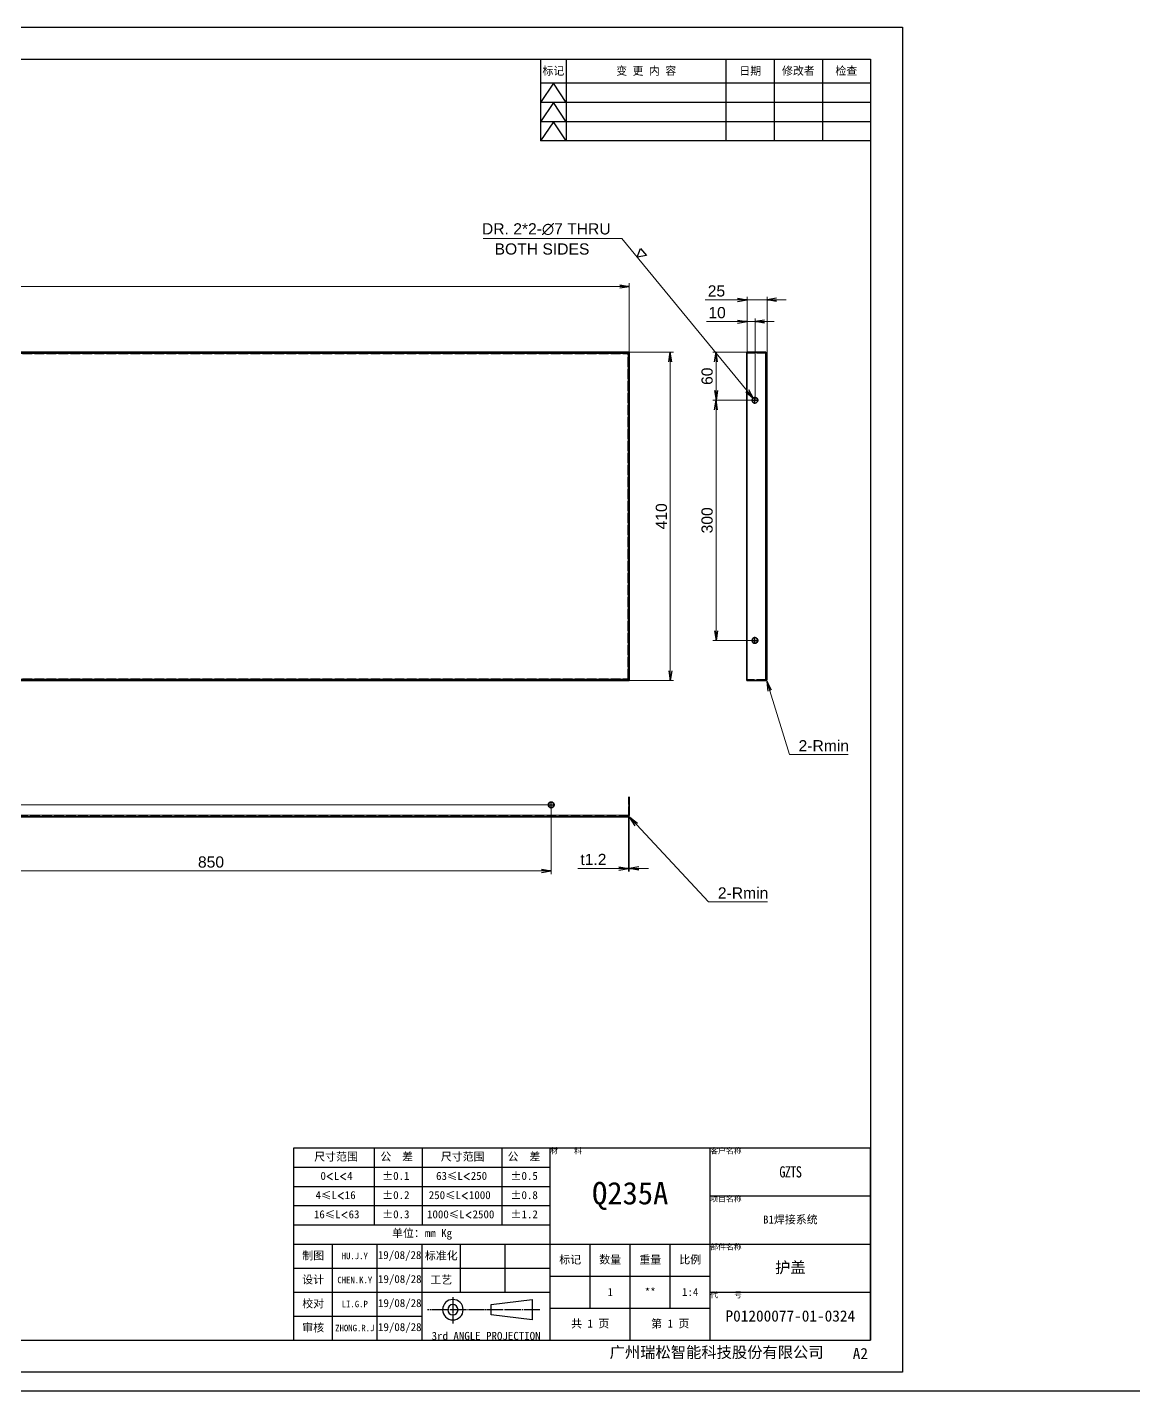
# Model space of a CAD drawing. Header units: millimetres. Extents: x -1727 to 307751, y -105919 to 6637.
# Drawn here: x 5172 to 6554, y -21091 to -19387 of the extents above; entities that cross this region are included whole.
import ezdxf

# ---------------------------------------------------------------- set-up
doc = ezdxf.new("R2010")
doc.units = ezdxf.units.MM
for name, pattern in [('CENTER-HOKUTO', [23, 20, -1, 1, -1]), ('DASHDOT', [18.5, 12, -3, 0.5, -3]), ('DASHED', [15, 12, -3]), ('HIDDEN-HOKUTO', [3.8, 2.5, -1.3])]:
    doc.linetypes.add(name, pattern=pattern)
doc.layers.add('A3', color=7, linetype='Continuous', plot=False)
for name, color, linetype in [('AM_7', 2, 'CENTER-HOKUTO'), ('AM_HID', 1, 'HIDDEN-HOKUTO'), ('AM_VIS', 7, 'Continuous'), ('TITLE_FRAME', 7, 'Continuous'), ('WORD_DIM', 253, 'Continuous')]:
    doc.layers.add(name, color=color, linetype=linetype)
doc.layers.add('SOLID LINE', color=7, linetype='Continuous', lineweight=30)
doc.styles.get("Standard").update_dxf_attribs({"font": 'arial.ttf'})
doc.dimstyles.new('STANDARD 1-4', dxfattribs={"dimscale": 4, "dimtxt": 3.5, "dimasz": 3, "dimexe": 1, "dimexo": 0, "dimgap": 1, "dimtad": 3, "dimdsep": 46, "dimtxsty": 'Standard', "dimblk1": 'OPEN', "dimblk2": 'OPEN', "dimsah": 1, "dimcen": 0, "dimclrd": 256, "dimclre": 256, "dimclrt": 3, "dimazin": 2, "dimtfac": 1, "dimtmove": 0, "dimatfit": 3, "dimldrblk": 'OPEN', "dimfxl": 0, "dimtolj": 1, "dimtzin": 0, "dimlwd": 13, "dimlwe": 13, "dimarcsym": 0})
doc.dimstyles.new('STANDARD 1-4$3', dxfattribs={"dimscale": 4, "dimtxt": 3.5, "dimasz": 3, "dimexe": 1, "dimexo": 0, "dimgap": 1, "dimtad": 3, "dimtoh": 1, "dimdsep": 46, "dimtxsty": 'Standard', "dimblk1": 'OPEN', "dimblk2": 'OPEN', "dimsah": 1, "dimcen": 0, "dimclrd": 256, "dimclre": 256, "dimclrt": 3, "dimazin": 2, "dimtfac": 1, "dimtmove": 0, "dimatfit": 3, "dimldrblk": 'OPEN', "dimfxl": 0, "dimtolj": 1, "dimtzin": 0, "dimlwd": 13, "dimlwe": 13, "dimarcsym": 0})
doc.dimstyles.new('STANDARD 1-4$4', dxfattribs={"dimscale": 4, "dimtxt": 3.5, "dimasz": 3, "dimexe": 1, "dimexo": 0, "dimgap": 1, "dimtad": 3, "dimtoh": 1, "dimdsep": 46, "dimtxsty": 'Standard', "dimblk1": 'OPEN', "dimblk2": 'OPEN', "dimsah": 1, "dimcen": 0, "dimclrd": 256, "dimclre": 256, "dimclrt": 3, "dimazin": 2, "dimtfac": 1, "dimtmove": 0, "dimatfit": 3, "dimldrblk": 'OPEN', "dimfxl": 0, "dimtolj": 1, "dimtzin": 0, "dimlwd": 13, "dimlwe": 13, "dimarcsym": 0})

# ---------------------------------------------------------------- blocks, each defined once
blk = doc.blocks.new('_OPEN')
at = {"color": 0}
for p, q in [((-1, 0.17), (0, 0)), ((-1, -0.17), (0, 0)), ((0, 0), (-1, 0))]:
    blk.add_line(p, q, dxfattribs=at)
blk = doc.blocks.new('*D623')
at = {"layer": 'DEFPOINTS', "color": 0, "linetype": 'Continuous', "ltscale": 5, "transparency": 16777216}
for p in [(6071.3, -19755.1), (6071.3, -19793.3), (6081.3, -19853.3)]:
    blk.add_point(p, dxfattribs=at)
at = {"layer": 'WORD_DIM', "linetype": 'Continuous', "lineweight": 13, "ltscale": 5, "transparency": 16777216}
for p, q in [((6059.3, -19755.1), (6020.6, -19755.1)), ((6071.3, -19793.3), (6071.3, -19751.1)), ((6081.3, -19755.1), (6071.3, -19755.1)), ((6081.3, -19853.3), (6081.3, -19751.1)), ((6093.3, -19755.1), (6105.3, -19755.1))]:
    blk.add_line(p, q, dxfattribs=at)
at = {"layer": 'WORD_DIM', "linetype": 'Continuous', "lineweight": 13, "ltscale": 5, "transparency": 16777216, "xscale": 12, "yscale": 12, "zscale": 12}
blk.add_blockref('_OPEN', (6071.3, -19755.1), dxfattribs=at)
at = {"layer": 'WORD_DIM', "linetype": 'Continuous', "lineweight": 13, "ltscale": 5, "transparency": 16777216, "xscale": 12, "yscale": 12, "zscale": 12, "rotation": 180}
blk.add_blockref('_OPEN', (6081.3, -19755.1), dxfattribs=at)
at = {"layer": 'WORD_DIM', "color": 3, "linetype": 'Continuous', "ltscale": 5, "transparency": 16777216, "insert": (6033.9, -19743.9), "char_height": 14, "attachment_point": 5}
blk.add_mtext('\\A1;10', dxfattribs=at)
blk = doc.blocks.new('*D624')
at = {"layer": 'DEFPOINTS', "color": 0, "linetype": 'Continuous', "ltscale": 5, "transparency": 16777216}
for p in [(6071.3, -19728), (6071.3, -19793.3), (6096.3, -19802.5)]:
    blk.add_point(p, dxfattribs=at)
at = {"layer": 'WORD_DIM', "linetype": 'Continuous', "lineweight": 13, "ltscale": 5, "transparency": 16777216}
for p, q in [((6059.3, -19728), (6018.9, -19728)), ((6071.3, -19793.3), (6071.3, -19724)), ((6096.3, -19728), (6071.3, -19728)), ((6096.3, -19802.5), (6096.3, -19724)), ((6108.3, -19728), (6120.3, -19728))]:
    blk.add_line(p, q, dxfattribs=at)
at = {"layer": 'WORD_DIM', "linetype": 'Continuous', "lineweight": 13, "ltscale": 5, "transparency": 16777216, "xscale": 12, "yscale": 12, "zscale": 12}
blk.add_blockref('_OPEN', (6071.3, -19728), dxfattribs=at)
at = {"layer": 'WORD_DIM', "linetype": 'Continuous', "lineweight": 13, "ltscale": 5, "transparency": 16777216, "xscale": 12, "yscale": 12, "zscale": 12, "rotation": 180}
blk.add_blockref('_OPEN', (6096.3, -19728), dxfattribs=at)
at = {"layer": 'WORD_DIM', "color": 3, "linetype": 'Continuous', "ltscale": 5, "transparency": 16777216, "insert": (6033.1, -19716.8), "char_height": 14, "attachment_point": 5}
blk.add_mtext('\\A1;25', dxfattribs=at)
blk = doc.blocks.new('*D625')
at = {"layer": 'DEFPOINTS', "color": 0, "linetype": 'Continuous', "ltscale": 5, "transparency": 16777216}
for p in [(6095.7, -20202.8), (6096.3, -20204.7)]:
    blk.add_point(p, dxfattribs=at)
at = {"layer": 'WORD_DIM', "linetype": 'ByBlock', "lineweight": 13, "ltscale": 5, "transparency": 16777216}
for p, q in [((6095.7, -20202.8), (6096.3, -20204.7)), ((6124.2, -20295.9), (6099.8, -20216.1)), ((6197.7, -20295.9), (6124.2, -20295.9))]:
    blk.add_line(p, q, dxfattribs=at)
at = {"layer": 'WORD_DIM', "linetype": 'Continuous', "lineweight": 13, "ltscale": 5, "transparency": 16777216, "xscale": 12, "yscale": 12, "zscale": 12, "rotation": 106.996099349008}
blk.add_blockref('_OPEN', (6096.3, -20204.7), dxfattribs=at)
at = {"layer": 'WORD_DIM', "color": 3, "linetype": 'Continuous', "ltscale": 5, "transparency": 16777216, "insert": (6167.2, -20284.9), "char_height": 14, "attachment_point": 5}
blk.add_mtext('\\A1;2-Rmin', dxfattribs=at)
blk = doc.blocks.new('*D626')
at = {"layer": 'DEFPOINTS', "color": 0, "linetype": 'Continuous', "ltscale": 5, "transparency": 16777216}
for p in [(6032.6, -19793.3), (6071.3, -19793.3), (6081.3, -19853.3)]:
    blk.add_point(p, dxfattribs=at)
at = {"layer": 'WORD_DIM', "linetype": 'Continuous', "lineweight": 13, "ltscale": 5, "transparency": 16777216}
for p, q in [((6071.3, -19793.3), (6028.6, -19793.3)), ((6032.6, -19841.3), (6032.6, -19805.3)), ((6081.3, -19853.3), (6028.6, -19853.3))]:
    blk.add_line(p, q, dxfattribs=at)
at = {"layer": 'WORD_DIM', "linetype": 'Continuous', "lineweight": 13, "ltscale": 5, "transparency": 16777216, "xscale": 12, "yscale": 12, "zscale": 12}
for p, rotation in [((6032.6, -19793.3), 90), ((6032.6, -19853.3), 270)]:
    blk.add_blockref('_OPEN', p, dxfattribs=dict(at, rotation=rotation))
at = {"layer": 'WORD_DIM', "color": 3, "linetype": 'Continuous', "ltscale": 5, "transparency": 16777216, "insert": (6021.5, -19823.3), "char_height": 14, "attachment_point": 5, "rotation": 90}
blk.add_mtext('\\A1;60', dxfattribs=at)
blk = doc.blocks.new('*D627')
at = {"layer": 'DEFPOINTS', "color": 0, "linetype": 'Continuous', "ltscale": 5, "transparency": 16777216}
for p in [(6081.3, -19853.3), (6032.6, -20153.3), (6081.3, -20153.3)]:
    blk.add_point(p, dxfattribs=at)
at = {"layer": 'WORD_DIM', "linetype": 'Continuous', "lineweight": 13, "ltscale": 5, "transparency": 16777216}
for p, q in [((6081.3, -19853.3), (6028.6, -19853.3)), ((6032.6, -19865.3), (6032.6, -20141.3)), ((6081.3, -20153.3), (6028.6, -20153.3))]:
    blk.add_line(p, q, dxfattribs=at)
at = {"layer": 'WORD_DIM', "linetype": 'Continuous', "lineweight": 13, "ltscale": 5, "transparency": 16777216, "xscale": 12, "yscale": 12, "zscale": 12}
for p, rotation in [((6032.6, -19853.3), 90), ((6032.6, -20153.3), 270)]:
    blk.add_blockref('_OPEN', p, dxfattribs=dict(at, rotation=rotation))
at = {"layer": 'WORD_DIM', "color": 3, "linetype": 'Continuous', "ltscale": 5, "transparency": 16777216, "insert": (6021.5, -20003.3), "char_height": 14, "attachment_point": 5, "rotation": 90}
blk.add_mtext('\\A1;300', dxfattribs=at)
blk = doc.blocks.new('*D628')
at = {"layer": 'DEFPOINTS', "color": 0, "linetype": 'Continuous', "ltscale": 5, "transparency": 16777216}
for p in [(6079, -19850.6), (6083.5, -19856)]:
    blk.add_point(p, dxfattribs=at)
at = {"layer": 'WORD_DIM', "linetype": 'Continuous', "lineweight": 13, "ltscale": 5, "transparency": 16777216}
for p, q in [((5741.8, -19651.2), (5915, -19651.2)), ((5915, -19651.2), (6071.4, -19841.4))]:
    blk.add_line(p, q, dxfattribs=at)
at = {"layer": 'WORD_DIM', "linetype": 'Continuous', "lineweight": 13, "ltscale": 5, "transparency": 16777216, "xscale": 12, "yscale": 12, "zscale": 12, "rotation": 309.4242501025832}
blk.add_blockref('_OPEN', (6079, -19850.6), dxfattribs=at)
at = {"layer": 'WORD_DIM', "color": 3, "linetype": 'Continuous', "ltscale": 5, "transparency": 16777216, "insert": (5820.6, -19639.6), "char_height": 14, "attachment_point": 5}
blk.add_mtext('\\A1;DR. 2*2-∅7 THRU', dxfattribs=at)
blk = doc.blocks.new('shiage1')
at = {"layer": 'WORD_DIM', "color": 3, "linetype": 'Continuous'}
for p, q in [((0, 0), (-1.44, 2.5)), ((-1.44, 2.5), (1.44, 2.5)), ((1.44, 2.5), (0, 0))]:
    blk.add_line(p, q, dxfattribs=at)
blk = doc.blocks.new('*D631')
at = {"layer": 'DEFPOINTS', "color": 0, "linetype": 'Continuous', "ltscale": 5, "transparency": 16777216}
for p in [(4976.8, -20358.8), (5826.8, -20358.8), (5826.8, -20441.3)]:
    blk.add_point(p, dxfattribs=at)
at = {"layer": 'WORD_DIM', "linetype": 'Continuous', "lineweight": 13, "ltscale": 5, "transparency": 16777216}
for p, q in [((4976.8, -20358.8), (4976.8, -20445.3)), ((5826.8, -20358.8), (5826.8, -20445.3)), ((4988.8, -20441.3), (5814.8, -20441.3))]:
    blk.add_line(p, q, dxfattribs=at)
at = {"layer": 'WORD_DIM', "linetype": 'Continuous', "lineweight": 13, "ltscale": 5, "transparency": 16777216, "xscale": 12, "yscale": 12, "zscale": 12, "rotation": 180}
blk.add_blockref('_OPEN', (4976.8, -20441.3), dxfattribs=at)
at = {"layer": 'WORD_DIM', "linetype": 'Continuous', "lineweight": 13, "ltscale": 5, "transparency": 16777216, "xscale": 12, "yscale": 12, "zscale": 12}
blk.add_blockref('_OPEN', (5826.8, -20441.3), dxfattribs=at)
at = {"layer": 'WORD_DIM', "color": 3, "linetype": 'Continuous', "ltscale": 5, "transparency": 16777216, "insert": (5401.8, -20430.2), "char_height": 14, "attachment_point": 5}
blk.add_mtext('\\A1;850', dxfattribs=at)
blk = doc.blocks.new('*D632')
at = {"layer": 'DEFPOINTS', "color": 0, "linetype": 'Continuous', "ltscale": 5, "transparency": 16777216}
for p in [(5826.8, -20358.8), (4013.1, -20373.8), (4026.3, -20373.8)]:
    blk.add_point(p, dxfattribs=at)
at = {"layer": 'WORD_DIM', "linetype": 'Continuous', "lineweight": 13, "ltscale": 5, "transparency": 16777216}
for p, q in [((4013.1, -20346.8), (4013.1, -20334.8)), ((5826.8, -20358.8), (4009.1, -20358.8)), ((4013.1, -20358.8), (4013.1, -20373.8)), ((4026.3, -20373.8), (4009.1, -20373.8)), ((4013.1, -20385.8), (4013.1, -20424.6))]:
    blk.add_line(p, q, dxfattribs=at)
at = {"layer": 'WORD_DIM', "linetype": 'Continuous', "lineweight": 13, "ltscale": 5, "transparency": 16777216, "xscale": 12, "yscale": 12, "zscale": 12}
for p, rotation in [((4013.1, -20358.8), 270), ((4013.1, -20373.8), 90)]:
    blk.add_blockref('_OPEN', p, dxfattribs=dict(at, rotation=rotation))
at = {"layer": 'WORD_DIM', "color": 3, "linetype": 'Continuous', "ltscale": 5, "transparency": 16777216, "insert": (4001.9, -20411.2), "char_height": 14, "attachment_point": 5, "rotation": 90}
blk.add_mtext('\\A1;15', dxfattribs=at)
blk = doc.blocks.new('*D634')
at = {"layer": 'DEFPOINTS', "color": 0, "linetype": 'Continuous', "ltscale": 5, "transparency": 16777216}
for p in [(5923.7, -20373.2), (5925, -20374.7)]:
    blk.add_point(p, dxfattribs=at)
at = {"layer": 'WORD_DIM', "linetype": 'ByBlock', "lineweight": 13, "ltscale": 5, "transparency": 16777216}
for p, q in [((5923.7, -20373.2), (5925, -20374.7)), ((6023.4, -20479.8), (5933.2, -20383.4)), ((6096.9, -20479.8), (6023.4, -20479.8))]:
    blk.add_line(p, q, dxfattribs=at)
at = {"layer": 'WORD_DIM', "linetype": 'Continuous', "lineweight": 13, "ltscale": 5, "transparency": 16777216, "xscale": 12, "yscale": 12, "zscale": 12, "rotation": 133.088301798703}
blk.add_blockref('_OPEN', (5925, -20374.7), dxfattribs=at)
at = {"layer": 'WORD_DIM', "color": 3, "linetype": 'Continuous', "ltscale": 5, "transparency": 16777216, "insert": (6066.4, -20468.8), "char_height": 14, "attachment_point": 5}
blk.add_mtext('\\A1;2-Rmin', dxfattribs=at)
blk = doc.blocks.new('*D635')
at = {"layer": 'DEFPOINTS', "color": 0, "linetype": 'Continuous', "ltscale": 5, "transparency": 16777216}
for p in [(5923.1, -20368.8), (5924.3, -20368.8), (5923.1, -20438.1)]:
    blk.add_point(p, dxfattribs=at)
at = {"layer": 'WORD_DIM', "linetype": 'Continuous', "lineweight": 13, "ltscale": 5, "transparency": 16777216}
for p, q in [((5923.1, -20368.8), (5923.1, -20442.1)), ((5924.3, -20368.8), (5924.3, -20442.1)), ((5911.1, -20438.1), (5859.8, -20438.1)), ((5924.3, -20438.1), (5923.1, -20438.1)), ((5936.3, -20438.1), (5948.3, -20438.1))]:
    blk.add_line(p, q, dxfattribs=at)
at = {"layer": 'WORD_DIM', "linetype": 'Continuous', "lineweight": 13, "ltscale": 5, "transparency": 16777216, "xscale": 12, "yscale": 12, "zscale": 12}
blk.add_blockref('_OPEN', (5923.1, -20438.1), dxfattribs=at)
at = {"layer": 'WORD_DIM', "linetype": 'Continuous', "lineweight": 13, "ltscale": 5, "transparency": 16777216, "xscale": 12, "yscale": 12, "zscale": 12, "rotation": 180}
blk.add_blockref('_OPEN', (5924.3, -20438.1), dxfattribs=at)
at = {"layer": 'WORD_DIM', "color": 3, "linetype": 'Continuous', "ltscale": 5, "transparency": 16777216, "insert": (5879.4, -20427), "char_height": 14, "attachment_point": 5}
blk.add_mtext('\\A1;t1.2', dxfattribs=at)
blk = doc.blocks.new('*D636')
at = {"layer": 'DEFPOINTS', "color": 0, "linetype": 'Continuous', "ltscale": 5, "transparency": 16777216}
for p in [(5924.3, -19711), (4024.3, -19793.4), (5924.3, -19793.4)]:
    blk.add_point(p, dxfattribs=at)
at = {"layer": 'WORD_DIM', "linetype": 'Continuous', "lineweight": 13, "ltscale": 5, "transparency": 16777216}
for p, q in [((4024.3, -19793.4), (4024.3, -19707)), ((4036.3, -19711), (5912.3, -19711)), ((5924.3, -19793.4), (5924.3, -19707))]:
    blk.add_line(p, q, dxfattribs=at)
at = {"layer": 'WORD_DIM', "linetype": 'Continuous', "lineweight": 13, "ltscale": 5, "transparency": 16777216, "xscale": 12, "yscale": 12, "zscale": 12, "rotation": 180}
blk.add_blockref('_OPEN', (4024.3, -19711), dxfattribs=at)
at = {"layer": 'WORD_DIM', "linetype": 'Continuous', "lineweight": 13, "ltscale": 5, "transparency": 16777216, "xscale": 12, "yscale": 12, "zscale": 12}
blk.add_blockref('_OPEN', (5924.3, -19711), dxfattribs=at)
at = {"layer": 'WORD_DIM', "color": 3, "linetype": 'Continuous', "ltscale": 5, "transparency": 16777216, "insert": (4974.3, -19699.8), "char_height": 14, "attachment_point": 5}
blk.add_mtext('\\A1;1900', dxfattribs=at)
blk = doc.blocks.new('*D637')
at = {"layer": 'DEFPOINTS', "color": 0, "linetype": 'Continuous', "ltscale": 5, "transparency": 16777216}
for p in [(5924.3, -19793.3), (5924.3, -20203.3), (5975.5, -20203.3)]:
    blk.add_point(p, dxfattribs=at)
at = {"layer": 'WORD_DIM', "linetype": 'Continuous', "lineweight": 13, "ltscale": 5, "transparency": 16777216}
for p, q in [((5924.3, -19793.3), (5979.5, -19793.3)), ((5975.5, -19805.3), (5975.5, -20191.3)), ((5924.3, -20203.3), (5979.5, -20203.3))]:
    blk.add_line(p, q, dxfattribs=at)
at = {"layer": 'WORD_DIM', "linetype": 'Continuous', "lineweight": 13, "ltscale": 5, "transparency": 16777216, "xscale": 12, "yscale": 12, "zscale": 12}
for p, rotation in [((5975.5, -19793.3), 90), ((5975.5, -20203.3), 270)]:
    blk.add_blockref('_OPEN', p, dxfattribs=dict(at, rotation=rotation))
at = {"layer": 'WORD_DIM', "color": 3, "linetype": 'Continuous', "ltscale": 5, "transparency": 16777216, "insert": (5964.4, -19998.3), "char_height": 14, "attachment_point": 5, "rotation": 90}
blk.add_mtext('\\A1;410', dxfattribs=at)

msp = doc.modelspace()

# ---------------------------------------------------------------- linework, layer by layer
msp.add_line((-591.11251, -21090.61879), (40486.51144, -21090.61879))
at = {"layer": 'A3', "linetype": 'Continuous'}
msp.add_lwpolyline([(3889.39614, -19387.34257), (6265.39614, -19387.34257), (6265.39614, -21067.34257), (3889.39614, -21067.34257)], close=True, dxfattribs=at)
at = {"layer": 'AM_7', "linetype": 'DASHDOT', "lineweight": 13, "ltscale": 0.035999}
msp.add_line((5826.76653, -19794.6619), (5826.76653, -19793.22195), dxfattribs=at)
at = {"layer": 'AM_7', "linetype": 'DASHDOT', "lineweight": 13, "ltscale": 0.036002}
for p, q in [((6081.25101, -19794.67972), (6081.25101, -19793.23965)), ((5826.77068, -20203.46194), (5826.77068, -20202.02188)), ((6081.25101, -20203.47977), (6081.25101, -20202.0397))]:
    msp.add_line(p, q, dxfattribs=at)
at = {"layer": 'AM_7', "linetype": 'DASHDOT', "lineweight": 13, "ltscale": 0.03627}
msp.add_line((6081.2515, -19794.67178), (6081.25296, -19793.22098), dxfattribs=at)
at = {"layer": 'AM_7', "linetype": 'DASHDOT', "lineweight": 13, "ltscale": 0.036017}
for p, q in [((5924.38713, -19853.34085), (5922.94646, -19853.34085)), ((5924.39031, -20153.34085), (5922.94963, -20153.34085))]:
    msp.add_line(p, q, dxfattribs=at)
at = {"layer": 'AM_7', "linetype": 'DASHDOT', "lineweight": 13, "ltscale": 0.036267}
msp.add_line((6081.2515, -20203.47171), (6081.25296, -20202.02103), dxfattribs=at)
at = {"layer": 'AM_7', "linetype": 'DASHDOT', "lineweight": 13, "ltscale": 0.036108}
msp.add_line((5924.39055, -20358.79288), (5922.94622, -20358.79288), dxfattribs=at)
at = {"layer": 'AM_HID', "linetype": 'DASHED', "lineweight": 13}
for p, q in [((4026.26641, -19795.36075), (5922.26653, -19795.34085)), ((5922.27068, -20201.34085), (5922.26653, -19795.34085)), ((6095.05277, -19794.54092), (6071.25296, -19794.54092)), ((6094.25101, -20203.36075), (6094.25101, -19793.36075)), ((6095.05277, -19794.54092), (6095.05277, -20202.1409)), ((4026.27068, -20201.36075), (5922.27068, -20201.34085)), ((6095.05277, -20202.1409), (6071.25296, -20202.1409)), ((5923.07073, -20372.59268), (5923.07073, -20348.79288)), ((4024.26641, -20371.79092), (5924.26653, -20371.79288)), ((5923.07073, -20372.59268), (4025.47075, -20372.59073))]:
    msp.add_line(p, q, dxfattribs=at)
at = {"layer": 'AM_HID', "linetype": 'DASHED', "lineweight": 13, "ltscale": 0.029999}
for p, q in [((5823.26653, -19794.5419), (5823.26653, -19793.34195)), ((6077.75101, -19794.55972), (6077.75101, -19793.35977)), ((6077.75199, -19794.55081), (6077.75199, -19793.35086)), ((6077.75248, -19794.5419), (6077.75248, -19793.34195)), ((6084.75101, -19794.55972), (6084.75101, -19793.35977)), ((6084.75199, -19794.55081), (6084.75199, -19793.35086)), ((6084.75248, -19794.5419), (6084.75248, -19793.34195)), ((5924.26702, -19849.84085), (5923.06707, -19849.84085)), ((5924.26702, -19856.84085), (5923.06707, -19856.84085)), ((5924.27019, -20149.84085), (5923.07024, -20149.84085)), ((5924.27019, -20156.84085), (5923.07024, -20156.84085)), ((5830.27068, -20203.34183), (5830.27068, -20202.14188)), ((5924.26702, -20355.29288), (5923.06707, -20355.29288)), ((5924.26702, -20362.29288), (5923.06707, -20362.29288)), ((5924.27019, -20355.29288), (5923.07024, -20355.29288)), ((5924.27019, -20362.29288), (5923.07024, -20362.29288))]:
    msp.add_line(p, q, dxfattribs=at)
at = {"layer": 'AM_HID', "linetype": 'DASHED', "lineweight": 13, "ltscale": 0.030002}
for p, q in [((5830.26653, -19794.5419), (5830.26653, -19793.34183)), ((5823.27068, -20203.34195), (5823.27068, -20202.14188)), ((6077.75101, -20203.35977), (6077.75101, -20202.1597)), ((6077.75199, -20203.35086), (6077.75199, -20202.15079)), ((6077.75248, -20203.34195), (6077.75248, -20202.14188)), ((6084.75101, -20203.35977), (6084.75101, -20202.1597)), ((6084.75199, -20203.35086), (6084.75199, -20202.15079)), ((6084.75248, -20203.34195), (6084.75248, -20202.14188))]:
    msp.add_line(p, q, dxfattribs=at)
at = {"layer": 'AM_HID', "linetype": 'DASHED', "lineweight": 13, "ltscale": 0.070711}
for p, q in [((5922.26653, -19795.34085), (5924.26653, -19793.34085)), ((5922.27068, -20201.34085), (5924.27068, -20203.34085))]:
    msp.add_line(p, q, dxfattribs=at)
at = {"layer": 'AM_HID', "linetype": 'DASHED', "lineweight": 13, "ltscale": 0.000499827}
msp.add_line((6071.25101, -20203.36075), (6071.25296, -20203.34085), dxfattribs=at)
at = {"layer": 'AM_VIS', "linetype": 'Continuous'}
for p, q in [((3989.39614, -19427.34257), (6225.39614, -19427.34257)), ((6225.39614, -19427.34257), (6225.39614, -21027.34257)), ((3989.39614, -21027.34257), (6225.39614, -21027.34257))]:
    msp.add_line(p, q, dxfattribs=at)
at = {"layer": 'AM_VIS', "lineweight": 35}
for p, q in [((5924.26653, -19793.34085), (4024.26641, -19793.36075)), ((4025.46648, -19794.56082), (5923.06633, -19794.54092)), ((5923.06633, -19794.54092), (5923.07073, -20202.1409)), ((5924.26653, -19793.34085), (5924.27068, -20203.34085)), ((6071.25296, -19793.34085), (6071.25296, -20203.34085)), ((6094.25296, -19793.34085), (6071.25296, -19793.34085)), ((6096.25296, -20201.34085), (6096.25296, -19795.34085)), ((4024.2708, -20203.36075), (5924.27068, -20203.34085)), ((5923.07073, -20202.1409), (4025.47075, -20202.1608)), ((6094.25296, -20203.34085), (6071.25296, -20203.34085)), ((5924.27068, -20371.79288), (5924.27068, -20348.79288)), ((4026.27068, -20373.79092), (5922.27068, -20373.79288))]:
    msp.add_line(p, q, dxfattribs=at)
at = {"layer": 'AM_VIS', "lineweight": 13}
for p, q in [((6094.25296, -20203.34085), (6094.25296, -19793.34085)), ((4024.27068, -20371.79092), (5924.27068, -20371.79288))]:
    msp.add_line(p, q, dxfattribs=at)
at = {"layer": 'AM_VIS', "color": 2, "linetype": 'CENTER-HOKUTO', "ltscale": 5}
for p, q in [((6076.87601, -19853.36075), (6085.62601, -19853.36075)), ((6076.87796, -19853.34085), (6085.62796, -19853.34085)), ((6081.25101, -19857.73575), (6081.25101, -19848.98575)), ((6081.25296, -19857.71585), (6081.25296, -19848.96585)), ((6081.25101, -20157.73575), (6081.25101, -20148.98575)), ((6081.25296, -20157.71585), (6081.25296, -20148.96585)), ((6076.87601, -20153.36075), (6085.62601, -20153.36075)), ((6076.87796, -20153.34085), (6085.62796, -20153.34085)), ((5822.39568, -20358.79239), (5831.14568, -20358.79239)), ((5826.77068, -20363.16739), (5826.77068, -20354.41739))]:
    msp.add_line(p, q, dxfattribs=at)
at = {"layer": 'AM_VIS', "lineweight": 35}
for centre in [(6081.25296, -19853.34085), (6081.25296, -20153.34085), (5826.77068, -20358.79239)]:
    msp.add_circle(centre, 3.5, dxfattribs=at)
for centre, radius, start, end in [((6094.25199, -19795.35086), 2, 0.28472617, 89.97125424), ((6081.25101, -19853.36075), 3.5, 142.62139862, 142.93136627), ((6081.25101, -20153.36075), 3.5, 142.62139862, 142.93136627), ((6094.25199, -20201.35086), 2, 270.02903263, 0.28472617), ((5922.26848, -20371.79288), 2, 270.06094327, 359.99993928)]:
    msp.add_arc(centre, radius, start, end, dxfattribs=at)
at = {"layer": 'TITLE_FRAME', "linetype": 'Continuous'}
for p, q in [((5813.39614, -19427.34257), (5813.39614, -19529.34257)), ((5845.39614, -19427.34257), (5845.39614, -19529.34257)), ((6045.39614, -19529.34257), (6045.39614, -19427.34257)), ((6105.39614, -19427.34257), (6105.39614, -19529.34257)), ((6165.39614, -19427.34257), (6165.39614, -19529.34257)), ((6225.39614, -19457.34257), (5813.39614, -19457.34257)), ((5829.39614, -19457.34257), (5813.39614, -19481.34257)), ((5845.39614, -19481.34257), (5829.39614, -19457.34257)), ((6225.39614, -19481.34257), (5813.39614, -19481.34257)), ((5829.39614, -19481.34257), (5813.39614, -19505.34257)), ((5845.39614, -19505.34257), (5829.39614, -19481.34257)), ((6225.39614, -19505.34257), (5813.39614, -19505.34257)), ((5829.39614, -19505.34257), (5813.39614, -19529.34257)), ((5845.39614, -19529.34257), (5829.39614, -19505.34257)), ((6225.39614, -19529.34257), (5813.39614, -19529.34257)), ((5505.39614, -20787.34257), (6225.39614, -20787.34257)), ((5505.39614, -21027.34257), (5505.39614, -20787.34257)), ((5605.39614, -20787.34257), (5605.39614, -20883.34257)), ((5665.39614, -20787.34257), (5665.39614, -20883.34257)), ((5765.39614, -20883.34257), (5765.39614, -20787.34257)), ((5825.39614, -21027.34257), (5825.39614, -20787.34257)), ((6025.39614, -21027.34257), (6025.39614, -20787.34257)), ((6225.39614, -21027.34257), (6225.39614, -20787.34257)), ((5505.39614, -20811.34257), (5825.39614, -20811.34257)), ((5505.39614, -20835.34257), (5825.39614, -20835.34257)), ((6025.39614, -20847.34257), (6225.39614, -20847.34257)), ((5505.39614, -20859.34257), (5825.39614, -20859.34257)), ((5505.39614, -20883.34257), (5825.39614, -20883.34257)), ((5505.39614, -20907.34257), (6225.39614, -20907.34257)), ((5553.39614, -21027.34257), (5553.39614, -20907.34257)), ((5609.39614, -21027.34257), (5609.39614, -20907.34257)), ((5665.39614, -21027.34257), (5665.39614, -20907.34257)), ((5713.39614, -20967.34257), (5713.39614, -20907.34257)), ((5769.39614, -20967.34257), (5769.39614, -20907.34257)), ((5875.39614, -20987.34257), (5875.39614, -20907.34257)), ((5925.39614, -21027.34257), (5925.39614, -20907.34257)), ((5975.39614, -20987.34257), (5975.39614, -20907.34257)), ((5505.39614, -20937.34257), (5825.39614, -20937.34257)), ((5825.39614, -20947.34257), (6025.39614, -20947.34257)), ((5505.39614, -20967.34257), (5825.39614, -20967.34257)), ((6025.39614, -20967.34257), (6225.39614, -20967.34257)), ((5505.39614, -20997.34257), (5665.39614, -20997.34257)), ((5825.39614, -20987.34257), (6025.39614, -20987.34257)), ((5505.39614, -21027.34257), (6225.39614, -21027.34257)), ((5505.39614, -21027.34257), (6225.39614, -21027.34257))]:
    msp.add_line(p, q, dxfattribs=at)
at = {"layer": 'TITLE_FRAME', "color": 2, "linetype": 'CENTER-HOKUTO'}
for p, q in [((5703.93408, -20973.66889), (5703.93408, -21006.74409)), ((5812.35648, -20989.41289), (5672.32448, -20989.41289))]:
    msp.add_line(p, q, dxfattribs=at)
at = {"layer": 'TITLE_FRAME', "color": 3, "linetype": 'Continuous'}
for p, q in [((5751.93408, -20983.01289), (5803.13408, -20976.61289)), ((5751.93408, -20995.81289), (5751.93408, -20983.01289)), ((5803.13408, -20976.61289), (5803.13408, -21002.21289)), ((5803.13408, -21002.21289), (5751.93408, -20995.81289))]:
    msp.add_line(p, q, dxfattribs=at)
for radius in [12.8, 6.4]:
    msp.add_arc((5703.93408, -20989.41289), radius, 0, 359.98938268, dxfattribs=at)

# ---------------------------------------------------------------- block references
at = {"layer": 'WORD_DIM', "color": 3, "linetype": 'Continuous', "ltscale": 5, "xscale": 4.000000000002355, "yscale": 4, "zscale": 4, "rotation": 309.4242501027309}
msp.add_blockref('shiage1', (5934.23089, -19674.50655), dxfattribs=at)

# ---------------------------------------------------------------- texts
at = {"layer": 'SOLID LINE', "ltscale": 0.5}
for s, insert, char_height, width, attachment_point in [('\\pt60;{\\fSimHei|b0|i0|c134|p2;\\C3;标记}', (5829.39614, -19442.34257), 10, 32, 5), ('\\pt60;{\\fSimHei|b0|i0|c134|p2;\\C3;变 更 内 容}', (5945.39614, -19442.34257), 10, 200, 5), ('\\pt60;{\\fSimHei|b0|i0|c134|p2;\\C3;日期}', (6075.39614, -19442.34257), 10, 60, 5), ('\\pt60;{\\fSimHei|b0|i0|c134|p2;\\C3;修改者}', (6135.39614, -19442.34257), 10, 60, 5), ('\\pt60;{\\fSimHei|b0|i0|c134|p2;\\C3;检查}', (6195.39614, -19442.34257), 10, 60, 5), ('\\pt60;{\\fSimHei|b0|i0|c134|p2;\\C3;尺寸范围}', (5530.67599, -20793.22682), 10, 181.2060754, 1), ('\\pt60;{\\fSimHei|b0|i0|c134|p2;\\C3;公  差}', (5613.29095, -20793.22682), 10, 181.2060754, 1), ('\\pt60;{\\fSimHei|b0|i0|c134|p2;\\C3;尺寸范围}', (5688.8658, -20793.22682), 10, 181.2060754, 1), ('\\pt60;{\\fSimHei|b0|i0|c134|p2;\\C3;公  差}', (5772.22038, -20793.22682), 10, 181.2060754, 1), ('{\\fSimHei|b0|i0|c134|p2;\\C3;材    料}', (5825.39614, -20787.34257), 7, 200, 1), ('\\pt42;{\\fSimHei|b0|i0|c134|p2;\\C3;客户名称}', (6025.39614, -20787.34257), 7, 200, 1), ('{\\fSimHei|b0|i0|c134|p2;\\W0.8;\\T0.9;\\C3;GZTS}', (6125.39614, -20817.34257), 14, 200, 5), ('\\pt60;{\\fSimHei|b0|i0|c134|p2;\\C3;0\\Fromans,bigfont|c134;\\H0.9583x;<\\fSimHei|b0|i0|c134|p2;\\H1.044x;L\\Fromans,bigfont|c134;\\H0.9583x;<\\fSimHei|b0|i0|c134|p2;\\H1.044x;4}', (5538.51826, -20817.22682), 10, 181.2060754, 1), ('\\pt60;{\\fSimHei|b0|i0|c134|p2;\\C3;%%P0.1}', (5615.7255, -20817.22682), 10, 181.2060754, 1), ('\\pt60;{\\fSimHei|b0|i0|c134|p2;\\C3;63\\H0.9583x;≤\\H1.044x;L\\Fromans,bigfont|c134;\\H0.9579x;<\\fSimHei|b0|i0|c134|p2;\\H1.044x;250}', (5682.93086, -20817.22682), 10, 181.2060754, 1), ('\\pt60;{\\fSimHei|b0|i0|c134|p2;\\C3;%%P0.5}', (5776.0068, -20817.22682), 10, 181.2060754, 1), ('\\pt168;{\\fSimHei|b0|i0|c134|p2;\\C3;Q235A}', (5925.39614, -20847.34257), 28, 200, 5), ('\\pt60;{\\fSimHei|b0|i0|c134|p2;\\C3;4\\H0.9583x;≤\\H1.043x;L\\Fromans,bigfont|c134;\\H0.9588x;<\\fSimHei|b0|i0|c134|p2;\\H1.043x;16}', (5532.3822, -20841.22682), 10, 181.2060754, 1), ('\\pt60;{\\fSimHei|b0|i0|c134|p2;\\C3;%%P0.2}', (5615.7255, -20841.22682), 10, 181.2060754, 1), ('\\pt60;{\\fSimHei|b0|i0|c134|p2;\\C3;250\\H0.9583x;≤\\H1.044x;L\\Fromans,bigfont|c134;\\H0.9579x;<\\fSimHei|b0|i0|c134|p2;\\H1.044x;1000}', (5673.8003, -20841.22682), 10, 181.2060754, 1), ('\\pt60;{\\fSimHei|b0|i0|c134|p2;\\C3;%%P0.8}', (5776.0068, -20841.22682), 10, 181.2060754, 1), ('\\pt42;{\\fSimHei|b0|i0|c134|p2;\\C3;项目名称}', (6025.39614, -20847.34257), 7, 200, 1), ('\\pt60;{\\fSimHei|b0|i0|c134|p2;\\C3;16\\H0.9583x;≤\\H1.044x;L\\Fromans,bigfont|c134;\\H0.9579x;<\\fSimHei|b0|i0|c134|p2;\\H1.044x;63}', (5530.322, -20865.22682), 10, 181.2060754, 1), ('\\pt60;{\\fSimHei|b0|i0|c134|p2;\\C3;%%P0.3}', (5615.7255, -20865.22682), 10, 181.2060754, 1), ('\\pt60;{\\fSimHei|b0|i0|c134|p2;\\C3;%%P1.2}', (5776.0068, -20865.22682), 10, 181.2060754, 1), ('{\\fSimHei|b0|i0|c134|p2;\\C3;B1焊接系统}', (6125.39614, -20877.34257), 10, 200, 5), ('\\pt60;{\\fSimHei|b0|i0|c134|p2;\\C3;单位：mm Kg}', (5665.39614, -20895.34257), 10, 320, 5), ('\\pt60;{\\fSimHei|b0|i0|c134|p2;\\C3;制图}', (5529.39614, -20922.34257), 10, 48, 5), ('\\pt60;{\\fSimHei|b0|i0|c134|p2;\\C3;19/08/28}', (5637.39614, -20922.34257), 10, 56, 5), ('\\pt60;{\\fSimHei|b0|i0|c134|p2;\\C3;标准化}', (5689.39614, -20922.34257), 10, 48, 5), ('\\pt42;{\\fSimHei|b0|i0|c134|p2;\\C3;部件名称}', (6025.39614, -20907.34257), 7, 200, 1), ('\\pt288;{\\fSimHei|b0|i0|c134|p2;\\H0.8x;\\C3;HU.J.Y}', (5581.39614, -20922.34257), 10, 56, 5), ('\\pt60;{\\fSimHei|b0|i0|c134|p2;\\C3;标记}', (5850.39614, -20927.34257), 10, 50, 5), ('\\pt60;{\\fSimHei|b0|i0|c134|p2;\\C3;数量}', (5900.39614, -20927.34257), 10, 50, 5), ('\\pt60;{\\fSimHei|b0|i0|c134|p2;\\C3;重量}', (5950.39614, -20927.34257), 10, 50, 5), ('\\pt60;{\\fSimHei|b0|i0|c134|p2;\\C3;比例}', (6000.39614, -20927.34257), 10, 50, 5), ('{\\fSimHei|b0|i0|c134|p2;\\C3;护盖}', (6125.39614, -20937.34257), 14, 200, 5), ('\\pt60;{\\fSimHei|b0|i0|c134|p2;\\C3;设计}', (5529.39614, -20952.34257), 10, 48, 5), ('\\pt288;{\\fSimHei|b0|i0|c134|p2;\\H0.8x;\\C3;CHEN.K.Y}', (5581.39614, -20952.34257), 10, 56, 5), ('\\pt60;{\\fSimHei|b0|i0|c134|p2;\\C3;19/08/28}', (5637.59868, -20952.34257), 10, 55.5949143, 5), ('\\pt60;{\\fSimHei|b0|i0|c134|p2;\\C3;工艺}', (5689.39614, -20952.34257), 10, 48, 5), ('\\pt7.5;{\\fSimHei|b0|i0|c134|p2;\\C3;1}', (5900.39614, -20967.34257), 10, 50, 5), ('\\pt60;{\\fSimHei|b0|i0|c134|p2;\\C3;**}', (5950.39614, -20967.34257), 10, 50, 5), ('\\pt60;{\\fSimHei|b0|i0|c134|p2;\\C3;1:4}', (6000.39614, -20967.34257), 10, 50, 5), ('\\pt42;{\\fSimHei|b0|i0|c134|p2;\\C3;代    号}', (6025.39614, -20967.34257), 7, 200, 1), ('\\pt60;{\\fSimHei|b0|i0|c134|p2;\\C3;校对}', (5529.39614, -20982.34257), 10, 48, 5), ('\\pt288;{\\fSimHei|b0|i0|c134|p2;\\H0.8x;\\C3;LI.G.P}', (5581.39614, -20982.34257), 10, 56, 5), ('\\pt60;{\\fSimHei|b0|i0|c134|p2;\\C3;19/08/28}', (5637.59868, -20982.34257), 10, 55.5949143, 5), ('\\pt60;{\\fSimHei|b0|i0|c134|p2;\\C3;共 1 页}', (5875.39614, -21007.34257), 10, 100, 5), ('\\pt60;{\\fSimHei|b0|i0|c134|p2;\\C3;第 1 页}', (5975.39614, -21007.34257), 10, 100, 5), ('{\\fSimHei|b0|i0|c134|p2;\\C3;P01200077-01-0324}', (6125.39614, -20997.34257), 14, 200, 5), ('\\pt60;{\\fSimHei|b0|i0|c134|p2;\\C3;审核}', (5529.39614, -21012.34257), 10, 48, 5), ('\\pt288;{\\fSimHei|b0|i0|c134|p2;\\H0.8x;\\C3;ZHONG.R.J}', (5581.39614, -21012.34257), 10, 56, 5), ('\\pt60;{\\fSimHei|b0|i0|c134|p2;\\C3;19/08/28}', (5637.59868, -21012.34257), 10, 55.5949143, 5), ('{\\fSimHei|b0|i0|c134|p2;\\C3;3rd ANGLE PROJECTION}', (5745.39614, -21027.34257), 10, 160, 8), ('\\pt60;{\\fSimHei|b0|i0|c134|p2;\\C3;广州瑞松智能科技股份有限公司}', (5899.64558, -21035.56573), 14, 314.2472326, 1), ('\\pt84;{\\fSimHei|b0|i0|c134|p2;\\C3;A2}', (6203.35162, -21037.17431), 14, 314.2472326, 1)]:
    msp.add_mtext(s, dxfattribs=dict(at, insert=insert, char_height=char_height, width=width, attachment_point=attachment_point))
at = {"layer": 'SOLID LINE', "ltscale": 0.5, "insert": (5671.60551, -20865.22682), "char_height": 10, "width": 181.2060754, "attachment_point": 1, "line_spacing_factor": 0.72}
msp.add_mtext('\\pt60;{\\fSimHei|b0|i0|c134|p2;\\C3;1000\\H0.9583x;≤\\H1.044x;L\\Fromans,bigfont|c134;\\H0.9579x;<\\fSimHei|b0|i0|c134|p2;\\H1.044x;2500}', dxfattribs=at)
at = {"layer": 'WORD_DIM', "color": 3, "linetype": 'Continuous', "insert": (5755.98953, -19671.51084), "char_height": 14, "attachment_point": 7}
msp.add_mtext('BOTH SIDES', dxfattribs=at)

# ---------------------------------------------------------------- dimensions: what is measured, and where the dimension line sits
at = {"layer": 'WORD_DIM', "linetype": 'Continuous', "ltscale": 5}
dim = msp.add_diameter_dim_2p(p1=(6083.47664, -19856.0446), p2=(6079.03124, -19850.63735), text='DR. 2*2-<> THRU', dimstyle='STANDARD 1-4$3', override={"dimtofl": 0}, dxfattribs=at)
dim.commit()
dim.dimension.update_dxf_attribs({"geometry": '*D628', "text_midpoint": (5820.63482, -19651.15704), "dimtype": 163})
for base, p1, p2, picture, middle in [((5924.27471, -19710.9919), (4024.27471, -19793.36075), (5924.27471, -19793.37885), '*D636', (4974.27471, -19699.84387)), ((6071.25296, -19727.96943), (6096.25296, -19802.45172), (6071.25296, -19793.34097), '*D624', (6033.05378, -19716.82141)), ((6071.25296, -19755.08183), (6081.25394, -19853.34097), (6071.25296, -19793.34097), '*D623', (6033.90849, -19743.93381)), ((5826.77166, -20441.31076), (4976.77068, -20358.79092), (5826.77166, -20358.79092), '*D631', (5401.77117, -20430.16274))]:
    dim = msp.add_linear_dim(base=base, p1=p1, p2=p2, dimstyle='STANDARD 1-4', dxfattribs=at)
    dim.commit()
    dim.dimension.update_dxf_attribs({"geometry": picture, "text_midpoint": middle})
dim = msp.add_linear_dim(base=(5975.54057, -20203.34085), p1=(5924.26653, -19793.34085), p2=(5924.27068, -20203.34085), angle=90, dimstyle='STANDARD 1-4', dxfattribs=at)
dim.commit()
dim.dimension.update_dxf_attribs({"geometry": '*D637', "text_midpoint": (5975.54057, -19998.34085), "dimtype": 160})
for base, p1, p2, picture, middle in [((6032.64982, -19793.34097), (6081.25296, -19853.34097), (6071.25296, -19793.34097), '*D626', (6021.5018, -19823.34097)), ((6032.64982, -20153.34085), (6081.25296, -19853.34097), (6081.25394, -20153.34085), '*D627', (6021.49702, -20003.34091)), ((4013.06428, -20373.79092), (5826.77166, -20358.79092), (4026.2686, -20373.79092), '*D632', (4001.91626, -20411.2118))]:
    dim = msp.add_linear_dim(base=base, p1=p1, p2=p2, angle=90, dimstyle='STANDARD 1-4', dxfattribs=at)
    dim.commit()
    dim.dimension.update_dxf_attribs({"geometry": picture, "text_midpoint": middle})
for center, mpoint, picture, middle in [((6095.67007, -20202.7612), (6096.25468, -20204.67385), '*D625', (6167.15232, -20295.94514)), ((5923.68345, -20373.20634), (5925.0497, -20374.66694), '*D634', (6066.3777, -20479.78554))]:
    dim = msp.add_radius_dim(center=center, mpoint=mpoint, text='2-Rmin', dimstyle='STANDARD 1-4$4', dxfattribs=at)
    dim.commit()
    dim.dimension.update_dxf_attribs({"geometry": picture, "text_midpoint": middle, "dimtype": 164})
dim = msp.add_linear_dim(base=(5923.07073, -20438.13583), p1=(5924.27068, -20368.7919), p2=(5923.07073, -20368.7919), text='t<>', dimstyle='STANDARD 1-4', dxfattribs=at)
dim.commit()
dim.dimension.update_dxf_attribs({"geometry": '*D635', "text_midpoint": (5879.44726, -20427.04033)})

doc.saveas('drawing.dxf')
